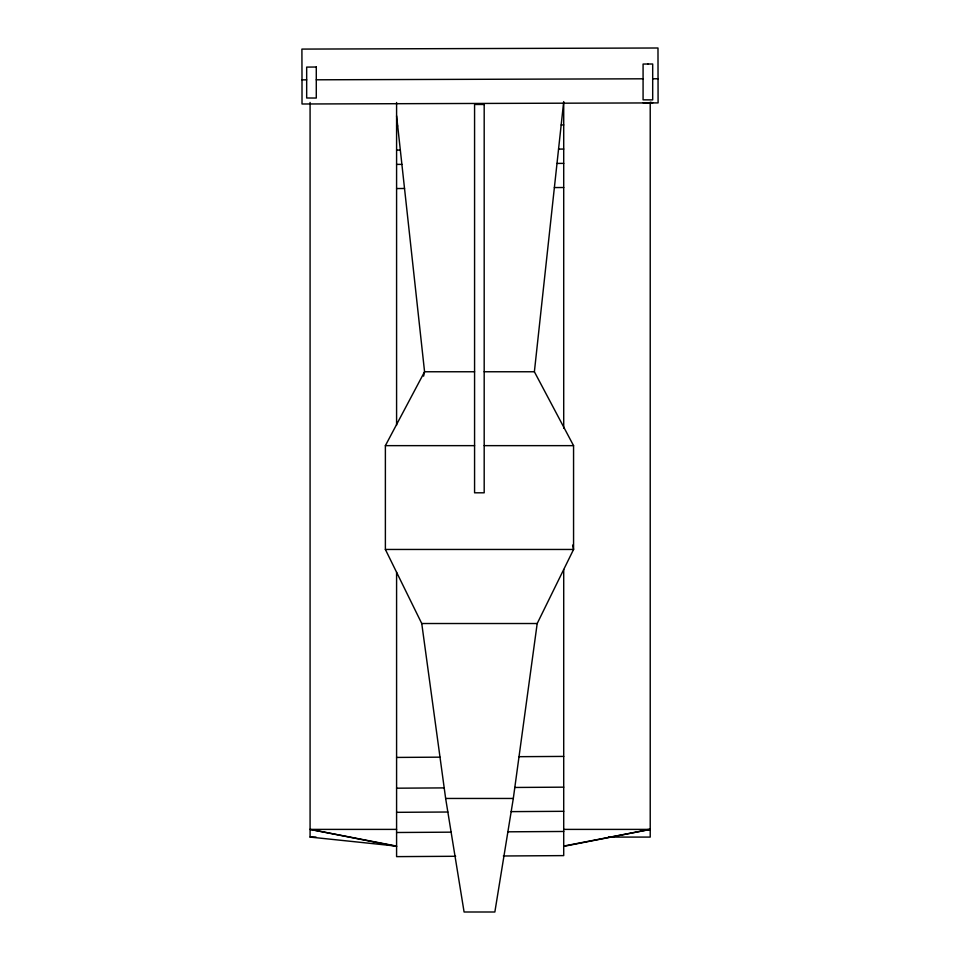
<?xml version="1.0" encoding="UTF-8"?>
<svg xmlns="http://www.w3.org/2000/svg" width="960" height="960" viewBox="0 0 960 960"><rect width="100%" height="100%" fill="white"/><g stroke="black" fill="none" stroke-linecap="round" stroke-linejoin="round"><path stroke-width="1.44" d="M396.588 115.86L424.572 371.76L385.38 445.644L385.38 549.456L421.752 623.52L445.644 798.456L464.088 912L494.856 912L513.312 798.456L537.192 623.52L573.564 549.456L573.564 445.644L534.384 371.76L563.712 101.592M423.6 376.14L424.572 371.76L474.576 371.76M563.712 846.36L650.22 829.392L563.712 829.392M563.712 846.072L650.22 829.392L647.232 829.656M641.268 830.184L644.256 829.92M396.588 125.952L397.692 125.94M561.18 124.944L563.712 124.932M396.588 150.096L400.332 150.072M558.552 149.1L563.712 149.064M396.588 164.4L401.892 164.364M557.004 163.416L563.712 163.38M396.588 188.544L404.532 188.484M554.376 187.572L563.712 187.512M396.588 757.428L440.004 757.164M519.012 756.684L563.712 756.408M396.588 788.196L444.192 787.896M514.812 787.464L563.712 787.164M396.588 812.328L447.84 812.016M511.164 811.632L563.712 811.308M396.588 832.5L451.26 832.164M507.756 831.816L563.712 831.468M455.688 856.272L396.588 856.632L396.588 572.28M503.328 855.984L563.712 855.612L563.712 569.52M302.004 79.848L301.908 49.092L657.984 48L658.092 102.9L302.016 103.992L302.004 79.848L306.672 79.836M316.284 79.8L643.08 78.804M652.692 78.78L658.08 78.756M649.944 102.456L652.692 102.732L643.08 102.732M484.188 371.76L534.384 371.76M385.38 445.644L474.576 445.644M484.188 445.644L573.564 445.644M385.38 549.456L573.564 549.456L572.604 545.088M421.752 623.52L537.192 623.52M445.644 798.456L513.312 798.456M396.588 846.396L310.08 829.392L396.588 829.392M310.08 102.456L310.08 837.084L316.044 837.084M608.46 837.084L650.22 837.084L650.22 102.456L652.692 102.732L650.22 102.684M310.08 837.084L396.588 846.108L310.08 829.392M563.712 102.792L563.712 428.292M396.588 102.504L396.588 425.172M316.284 67.02L306.672 67.104L306.672 97.992L316.284 98.04L316.284 67.02M647.892 64.008L643.08 64.056L643.08 99.84L652.692 99.888L652.692 64.008L647.892 64.008M484.188 104.484L474.576 104.484L474.576 492.804L484.188 492.804L484.188 104.484"/></g></svg>
